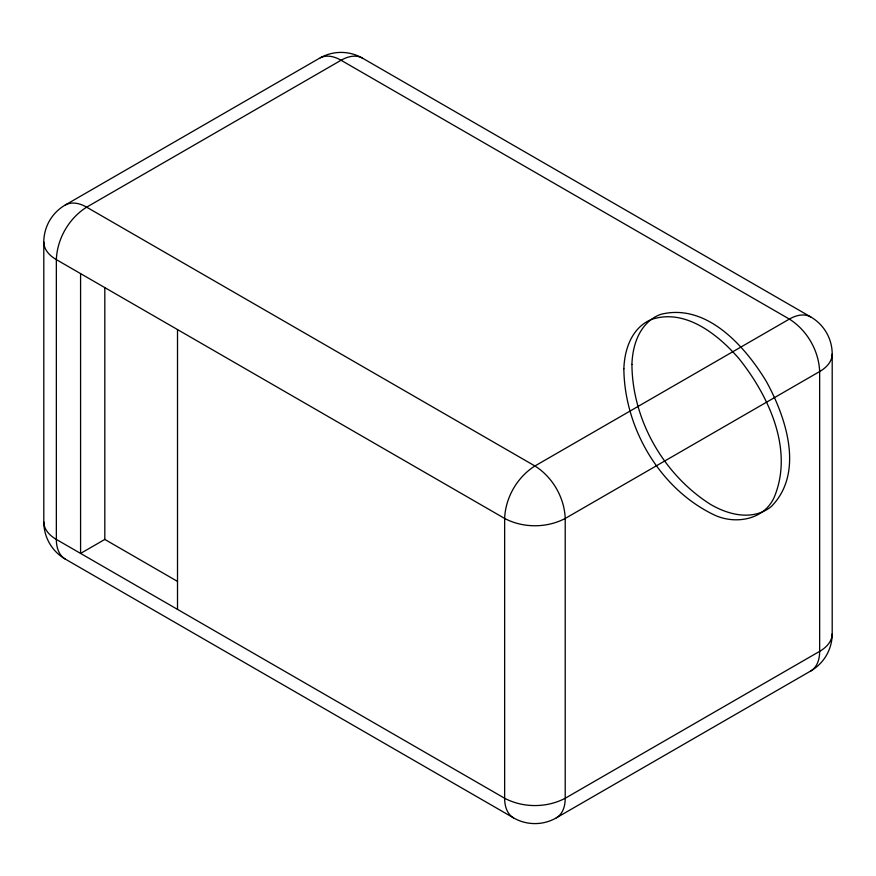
<?xml version="1.0" encoding="UTF-8"?>
<svg xmlns="http://www.w3.org/2000/svg" width="876" height="876" viewBox="0 0 876 876"><rect width="100%" height="100%" fill="white"/><g stroke="black" fill="none" stroke-linecap="round" stroke-linejoin="round"><path stroke-width="1.31" d="M832.2 354.057C832.145 361.843 826.013 367.931 819.651 371.544L565.217 518.45C546.723 528.195 523.125 528.195 504.642 518.45L56.349 259.625C49.987 256.011 43.855 249.912 43.8 242.137A42.836 42.836 0 0 1 65.218 205.039L319.652 58.145A42.836 42.836 0 0 1 362.489 58.145L810.782 316.959A42.836 42.836 0 0 1 832.2 354.057L832.2 633.863C832.145 641.648 826.013 647.736 819.651 651.35L565.217 798.255C546.723 808 523.125 808 504.642 798.255L56.349 539.43C49.987 535.816 43.855 529.728 43.8 521.943L43.8 242.137M362.489 58.145C355.733 54.29 347.378 56.568 341.071 60.258L86.636 207.163C68.952 218.299 57.148 238.732 56.349 259.625L56.349 539.43C56.294 546.744 58.506 555.099 65.218 559.041L513.511 817.856A42.836 42.836 0 0 0 556.348 817.856C563.06 813.924 565.272 805.559 565.217 798.255L565.217 518.45C564.418 497.557 552.614 477.113 534.929 465.977L86.636 207.163C80.329 203.462 71.985 201.195 65.218 205.039M556.348 817.856L810.782 670.961C817.494 667.019 819.706 658.664 819.651 651.35L819.651 371.544C818.852 350.663 807.048 330.219 789.364 319.083L341.071 60.258C334.95 56.688 327.011 54.432 320.309 57.783M104.813 287.602L104.813 539.43L80.581 553.424L80.581 273.619M810.782 316.959C804.015 313.115 795.671 315.382 789.364 319.083L534.929 465.977C517.234 477.113 505.441 497.557 504.642 518.45L504.642 798.255C504.587 805.559 506.799 813.924 513.511 817.856M104.813 539.43L177.51 581.401M177.51 329.573L177.51 609.378M65.218 559.041A42.836 42.836 0 0 1 43.8 521.943M832.2 633.863A42.836 42.836 0 0 1 810.782 670.961M631.924 364.394C632.308 420.009 663.734 474.825 710.611 504.456C725.843 513.281 745.06 519.041 762.109 512.044A37.285 37.285 0 0 0 771.395 506.438C804.606 472.624 786.035 417.326 766.292 381.367C745.027 346.294 706.417 302.57 660.537 314.418A37.285 37.285 0 0 0 651.032 319.652C637.443 330.088 632.472 347.947 631.924 364.394M623.854 368.708C624.457 427.915 659.518 488.228 713.217 514.442C734.143 524.998 764.036 520.355 774.22 497.218C794.061 449.749 768.624 395.558 738.709 358.284C717.992 334.577 685.174 308.078 651.481 319.466A37.23 37.23 0 0 0 644.035 323.518C629.778 333.679 624.468 351.955 623.854 368.708"/></g></svg>
